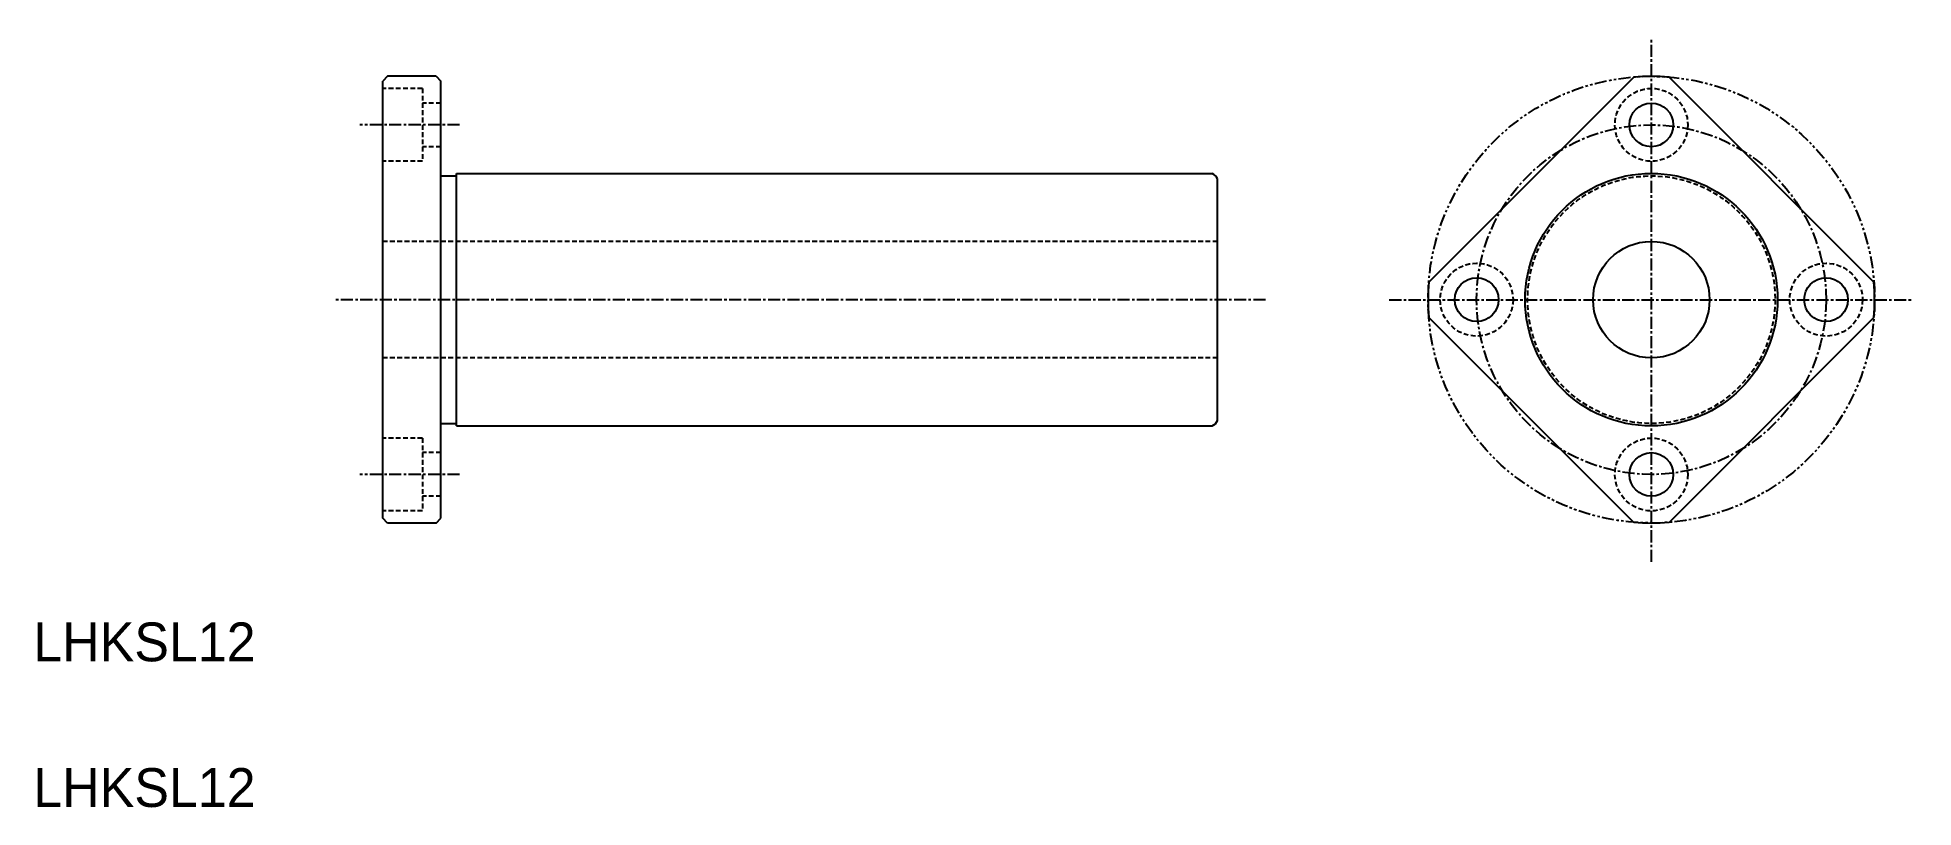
# Model space of a CAD drawing. Extents: x 279 to 473, y 136 to 215.
import ezdxf

# ---------------------------------------------------------------- set-up
doc = ezdxf.new("R2010")
doc.units = 0
for name, pattern in [('CENTER', [2, 1.25, -0.25, 0.25, -0.25]), ('DASHED', [0.75, 0.5, -0.25]), ('PHANTOM', [2.5, 1.25, -0.25, 0.25, -0.25, 0.25, -0.25])]:
    doc.linetypes.add(name, pattern=pattern)
doc.layers.get('0').update_dxf_attribs({"linetype": 'CONTINUOUS'})
doc.layers.add('CENTER', color=1, linetype='CENTER')

msp = doc.modelspace()

# ---------------------------------------------------------------- linework, layer by layer
at = {"color": 7, "linetype": 'CONTINUOUS'}
for p, q in [((315.44, 211.47), (314.94, 210.97)), ((314.94, 165.97), (314.94, 210.97)), ((320.44, 211.47), (315.44, 211.47)), ((320.44, 211.47), (320.94, 210.97)), ((320.94, 165.97), (320.94, 210.97)), ((443.8, 211.39), (422.69, 190.29)), ((468.55, 190.29), (447.44, 211.39)), ((320.94, 201.22), (322.54, 201.22)), ((322.54, 201.47), (400.4, 201.47)), ((322.54, 175.47), (322.54, 201.47)), ((400.94, 176.01), (400.94, 200.92)), ((443.8, 165.54), (422.69, 186.64)), ((468.55, 186.64), (447.44, 165.54)), ((320.94, 175.72), (322.54, 175.72)), ((322.54, 175.47), (400.4, 175.47)), ((336.57, 175.47), (336.57, 175.47)), ((352.19, 175.47), (352.2, 175.47)), ((315.44, 165.47), (314.94, 165.97)), ((320.44, 165.47), (315.44, 165.47)), ((320.44, 165.47), (320.94, 165.97))]:
    msp.add_line(p, q, dxfattribs=at)
at = {"color": 3, "linetype": 'DASHED'}
for p, q in [((319.04, 210.22), (314.94, 210.22)), ((319.04, 210.22), (319.04, 202.72)), ((320.94, 208.72), (319.04, 208.72)), ((320.94, 204.22), (319.04, 204.22)), ((319.04, 202.72), (314.94, 202.72)), ((400.94, 194.47), (314.94, 194.47)), ((400.94, 182.47), (314.94, 182.47)), ((319.04, 174.22), (314.94, 174.22)), ((319.04, 174.22), (319.04, 166.72)), ((320.94, 172.72), (319.04, 172.72)), ((320.94, 168.22), (319.04, 168.22)), ((319.04, 166.72), (314.94, 166.72))]:
    msp.add_line(p, q, dxfattribs=at)
at = {"color": 3, "linetype": 'PHANTOM'}
msp.add_circle((445.62, 188.47), 23, dxfattribs=at)
at = {"color": 3, "linetype": 'DASHED'}
for centre, radius in [((445.62, 206.47), 3.75), ((445.62, 188.47), 12.75), ((427.62, 188.47), 3.75), ((463.62, 188.47), 3.75), ((445.62, 170.47), 3.75)]:
    msp.add_circle(centre, radius, dxfattribs=at)
at = {"color": 7, "linetype": 'CONTINUOUS'}
for centre, radius in [((445.62, 206.47), 2.25), ((445.62, 188.47), 13), ((445.62, 188.47), 6), ((427.62, 188.47), 2.25), ((463.62, 188.47), 2.25), ((445.62, 170.47), 2.25)]:
    msp.add_circle(centre, radius, dxfattribs=at)
for centre, radius, start, end in [((445.62, 188.47), 23, 85.4591, 94.5409), ((399.79, 200.32), 1.3, 27.7958, 62.2042), ((445.62, 188.47), 23, 175.4591, 184.5409), ((445.62, 188.47), 23, 355.4591, 4.5409), ((399.79, 176.62), 1.3, 297.7958, 332.2042), ((445.62, 188.47), 23, 265.4591, 274.5409)]:
    msp.add_arc(centre, radius, start, end, dxfattribs=at)
at = {"layer": 'CENTER', "color": 1, "linetype": 'CENTER'}
for p, q in [((445.62, 161.47), (445.62, 215.47)), ((322.86, 206.47), (312.6, 206.47)), ((405.88, 188.47), (310.04, 188.47)), ((418.62, 188.47), (472.62, 188.47)), ((322.86, 170.47), (312.6, 170.47))]:
    msp.add_line(p, q, dxfattribs=at)
msp.add_circle((445.62, 188.47), 18, dxfattribs=at)

# ---------------------------------------------------------------- texts
at = {"color": 7, "linetype": 'CONTINUOUS'}
for p in [(278.95, 151.23), (278.95, 136.23)]:
    msp.add_text('LHKSL12', height=4, dxfattribs=at).set_placement(p)

doc.saveas('drawing.dxf')
